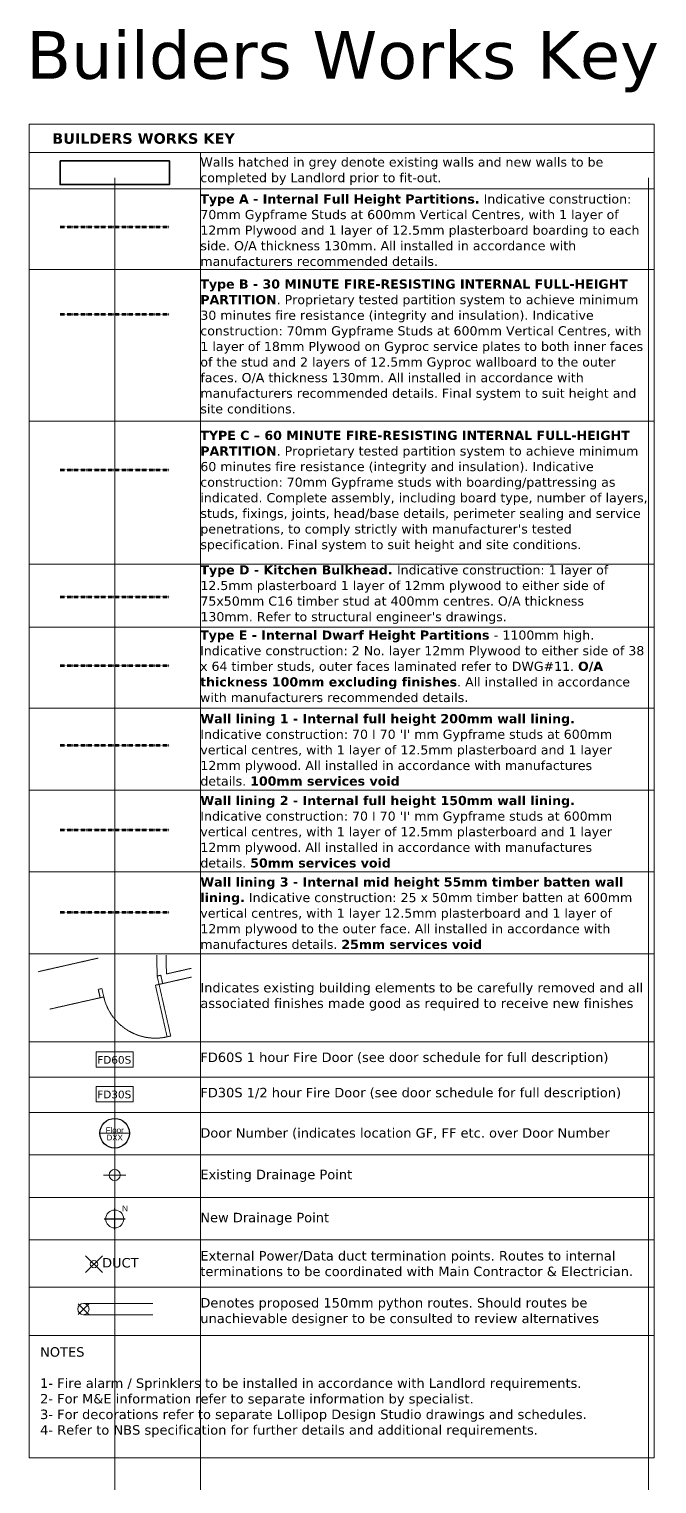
# Model space of a CAD drawing. Header units: millimetres. Extents: x -159872 to 386485, y -250577 to 158966.
# Drawn here: x -99705 to -91287, y 342 to 19853 of the extents above; entities that cross this region are included whole.
import ezdxf

# ---------------------------------------------------------------- set-up
doc = ezdxf.new("R2010")
doc.units = ezdxf.units.MM
doc.header["$PDMODE"] = 1
doc.header["$PDSIZE"] = -2
doc.linetypes.add('DASHED2', pattern=[9.525, 6.35, -3.175])
doc.linetypes.add('ISO-10 Dashed Dotted', pattern=[4.699, 3.048, -0.762, 0.127, -0.762])
for name, color, linetype, lineweight in [('LDS-construction-lines', 6, 'Continuous', 9), ('LDS-demolition', 253, 'DASHED2', 9), ('LDS-fire precautions-doors', 1, 'Continuous', 13), ('LDS-python-ducts', 5, 'Continuous', 18), ('LDS-services-drainage', 17, 'Continuous', 18), ('LDS-services-electrical', 1, 'Continuous', 13), ('LDS-struct-new-walls', 6, 'Continuous', 35), ('LDS-text-1-50', 7, 'Continuous', 9), ('LDS-vport', 100, 'Continuous', 18), ('None', 7, 'Continuous', 5)]:
    doc.layers.add(name, color=color, linetype=linetype, lineweight=lineweight)
doc.styles.add('Arial', font='Arial.ttf')
doc.styles.add('Verdana', font='Verdana.ttf')
doc.styles.add('Verdana (bold)', font='Verdana Bold.ttf')
doc.styles.add('Verdana-Bold', font='')
doc.styles.get('Verdana-Bold').set_extended_font_data('Verdana-Bold')

# ---------------------------------------------------------------- blocks, each defined once
blk = doc.blocks.new('Group-52')
at = {"layer": 'LDS-fire precautions-doors', "color": 7, "linetype": 'Continuous', "lineweight": 18, "transparency": 33554687, "flags": 128}
blk.add_lwpolyline([(-159479, 42130), (-158982, 42130), (-158982, 41925), (-159479, 41925)], close=True, dxfattribs=at)
at = {"layer": 'LDS-fire precautions-doors', "color": 7, "transparency": 33554687, "insert": (-159465, 42074), "char_height": 102.3, "attachment_point": 1, "line_spacing_factor": 1.00504, "style": 'Verdana'}
blk.add_mtext('FD30S', dxfattribs=at)
blk = doc.blocks.new('Group-53')
at = {"layer": 'LDS-fire precautions-doors', "color": 7, "linetype": 'Continuous', "lineweight": 18, "transparency": 33554687, "flags": 128}
blk.add_lwpolyline([(-159479, 42594), (-158982, 42594), (-158982, 42390), (-159479, 42390)], close=True, dxfattribs=at)
at = {"layer": 'LDS-fire precautions-doors', "color": 7, "transparency": 33554687, "insert": (-159465, 42538), "char_height": 102.3, "attachment_point": 1, "line_spacing_factor": 1.00504, "style": 'Verdana'}
blk.add_mtext('FD60S', dxfattribs=at)
blk = doc.blocks.new('Group-54')
at = {"layer": 'None', "color": 7, "linetype": 'Continuous', "lineweight": 18, "transparency": 33554687}
blk.add_line((198, 0), (-198, 0), dxfattribs=at)
at = {"layer": 'None', "color": 7, "linetype": 'Continuous', "lineweight": 25, "transparency": 33554687}
blk.add_circle((0, 0), 198, dxfattribs=at)
at = {"layer": 'None', "color": 7, "linetype": 'Continuous', "lineweight": 5, "transparency": 33554687}
blk.add_point((0, 0), dxfattribs=at)
at = {"layer": 'None', "color": 7, "transparency": 33554687, "char_height": 75.7, "line_spacing_factor": 0.960695, "style": 'Arial'}
for s, insert, attachment_point in [('Floor', (0, 3), 8), ('DXX', (0, -20), 2)]:
    blk.add_mtext(s, dxfattribs=dict(at, insert=insert, attachment_point=attachment_point))
blk = doc.blocks.new('Reference Marker')
at = {"layer": 'LDS-fire precautions-doors', "color": 7, "transparency": 33554687}
blk.add_blockref('Group-54', (0, 0), dxfattribs=at)
blk = doc.blocks.new('New Drainage SVP')
at = {"layer": 'LDS-text-1-50', "color": 5, "linetype": 'Continuous', "lineweight": 25, "transparency": 33554687}
for p, q in [((-19, -170), (-19, 110)), ((-159, -30), (121, -30))]:
    blk.add_line(p, q, dxfattribs=at)
at = {"layer": 'LDS-text-1-50', "color": 5, "linetype": 'Continuous', "lineweight": 18, "transparency": 33554687}
blk.add_line((-19, 90), (-19, -150), dxfattribs=at)
blk.add_circle((-19, -30), 120, dxfattribs=at)
blk.add_circle((-19, -30), 120, dxfattribs=at)
for start, end in [(0, 90), (180, 270)]:
    blk.add_arc((-19, -30), 120, start, end, dxfattribs=at)
at = {"layer": 'LDS-text-1-50', "color": 5, "transparency": 33554687, "insert": (81, 150), "char_height": 75.7, "attachment_point": 1, "line_spacing_factor": 0.963504, "style": 'Arial'}
blk.add_mtext('N', dxfattribs=at)
blk = doc.blocks.new('STACK')
at = {"layer": 'LDS-services-drainage'}
for q in [(-226, 0), (0, 226), (226, 0), (0, -226)]:
    blk.add_line((0, 0), q, dxfattribs=at)
blk.add_circle((0, 0), 112, dxfattribs=at)

msp = doc.modelspace()

# ---------------------------------------------------------------- linework, layer by layer
at = {"layer": 'LDS-construction-lines', "color": 7, "linetype": 'Continuous', "lineweight": 18, "transparency": 33554687}
for p, q in [((-97408.73459, 18197.67359), (-97408.73459, -14750)), ((-98556.80612, 17856.46783), (-98556.80612, -10897.44352)), ((-91400.51311, 17856.46783), (-91400.51311, -14715.33056))]:
    msp.add_line(p, q, dxfattribs=at)
at = {"layer": 'LDS-demolition', "lineweight": 18}
for p, q in [((-97987.74641, 7153.10324), (-97993.22204, 7433.74857)), ((-97863.29749, 7181.28597), (-97868.27081, 7436.18647)), ((-99582.04928, 7211.6836), (-98777.58453, 7393.86291)), ((-97863.29749, 7181.28597), (-97526.67224, 7257.51822)), ((-97987.74641, 7153.10324), (-97938.99097, 7164.14441)), ((-97987.74641, 7153.10324), (-97962.37927, 7041.0874)), ((-97913.62384, 7052.12857), (-97938.99097, 7164.14441)), ((-97913.62384, 7052.12857), (-97523.94587, 7140.37515)), ((-99427.48023, 6709.30024), (-98752.21739, 6862.22044)), ((-98752.21739, 6862.22044), (-98777.58453, 6974.23628))]:
    msp.add_line(p, q, dxfattribs=at)
at = {"layer": 'LDS-demolition', "lineweight": 18, "flags": 128}
for points in [[(-98011.13471, 7030.04623), (-97854.3501, 6337.71899), (-97805.59466, 6348.76016), (-97962.37927, 7041.0874), (-98011.13471, 7030.04623)], [(-97987.74641, 7153.10324), (-97962.37927, 7041.0874), (-97913.62384, 7052.12857), (-97938.99097, 7164.14441), (-97987.74641, 7153.10324)], [(-98777.58453, 6974.23628), (-98752.21739, 6862.22044), (-98703.46195, 6873.26161), (-98728.82909, 6985.27745), (-98777.58453, 6974.23628)]]:
    msp.add_lwpolyline(points, dxfattribs=at)
at = {"layer": 'LDS-demolition', "lineweight": 18}
msp.add_arc((-98011.13471, 7030.04623), 709.85803, 192.759994574, 282.75999459, dxfattribs=at)
at = {"layer": 'LDS-python-ducts', "lineweight": 18}
for p, q in [((-99047.32979, 2615.91023), (-98905.90843, 2757.33159)), ((-99047.32979, 2757.33159), (-98905.90843, 2615.91023))]:
    msp.add_line(p, q, dxfattribs=at)
at = {"layer": 'LDS-python-ducts', "linetype": 'DASHED2', "lineweight": 18}
for p, q in [((-98976.61911, 2761.62091), (-98044.52936, 2761.62091)), ((-98976.61911, 2611.62091), (-98044.52936, 2611.62091))]:
    msp.add_line(p, q, dxfattribs=at)
at = {"layer": 'LDS-python-ducts', "lineweight": 18}
msp.add_circle((-98976.61911, 2686.62091), 75, dxfattribs=at)
at = {"layer": 'LDS-services-electrical', "color": 7, "lineweight": 18}
for p, q in [((-98722.32525, 3175.25083), (-98947.60084, 3400.52643)), ((-98947.60084, 3175.25083), (-98722.32525, 3400.52643))]:
    msp.add_line(p, q, dxfattribs=at)
msp.add_circle((-98834.96305, 3288.57714), 50, dxfattribs=at)
at = {"layer": 'LDS-struct-new-walls', "color": 200, "linetype": 'ISO-10 Dashed Dotted', "lineweight": 140, "transparency": 33554687}
msp.add_line((-99289.06056, 17200.48875), (-97824.55169, 17200.48875), dxfattribs=at)
at = {"layer": 'LDS-struct-new-walls', "color": 4, "linetype": 'ISO-10 Dashed Dotted', "lineweight": 140, "transparency": 33554687}
msp.add_line((-99289.06056, 16030.69532), (-97824.55169, 16030.69532), dxfattribs=at)
at = {"layer": 'LDS-struct-new-walls', "color": 2, "linetype": 'ISO-10 Dashed Dotted', "lineweight": 140, "transparency": 33554687}
msp.add_line((-99289.06056, 13942.97028), (-97824.55169, 13942.97028), dxfattribs=at)
at = {"layer": 'LDS-struct-new-walls', "color": 185, "linetype": 'ISO-10 Dashed Dotted', "lineweight": 140, "transparency": 33554687}
msp.add_line((-99289.06056, 12241.13789), (-97824.55169, 12241.13789), dxfattribs=at)
at = {"layer": 'LDS-struct-new-walls', "color": 30, "linetype": 'ISO-10 Dashed Dotted', "lineweight": 140, "transparency": 33554687}
msp.add_line((-99289.06056, 11316.79395), (-97824.55169, 11316.79395), dxfattribs=at)
at = {"layer": 'LDS-struct-new-walls', "color": 5, "linetype": 'ISO-10 Dashed Dotted', "lineweight": 140, "transparency": 33554687}
msp.add_line((-99289.06056, 10247.9794), (-97824.55169, 10247.9794), dxfattribs=at)
at = {"layer": 'LDS-struct-new-walls', "color": 3, "linetype": 'ISO-10 Dashed Dotted', "lineweight": 140, "transparency": 33554687}
msp.add_line((-99289.06056, 9114.38498), (-97824.55169, 9114.38498), dxfattribs=at)
at = {"layer": 'LDS-struct-new-walls', "color": 97, "linetype": 'ISO-10 Dashed Dotted', "lineweight": 140, "transparency": 33554687}
msp.add_line((-99289.06056, 8007.83418), (-97824.55169, 8007.83418), dxfattribs=at)
at = {"layer": 'LDS-struct-new-walls', "color": 200, "linetype": 'Continuous', "lineweight": 35, "flags": 128}
msp.add_lwpolyline([(-99289.06056, 18084.50039), (-97824.43646, 18084.50039), (-97824.43646, 17767.43783), (-99289.06056, 17767.43783)], close=True, dxfattribs=at)
at = {"layer": 'LDS-text-1-50', "color": 7, "lineweight": 18}
for p, q in [((-99704.87765, 18580), (-99704.87765, 691.49213)), ((-99704.87765, 18580), (-91324.34189, 18580)), ((-91324.34189, 18580), (-91324.34189, 691.49213)), ((-99704.87765, 18197.67359), (-91324.34189, 18197.67359)), ((-99704.87765, 17710.30025), (-91324.34189, 17710.30025)), ((-99704.87765, 16627.3677), (-91324.34189, 16627.3677)), ((-99704.87765, 14593.09173), (-91324.34189, 14593.09173)), ((-99704.87765, 12679.40441), (-91324.34189, 12679.40441)), ((-99704.87765, 11830.0827), (-91324.34189, 11830.0827)), ((-99704.87765, 10745.86434), (-91324.34189, 10745.86434)), ((-99704.87765, 10745.86434), (-91324.34189, 10745.86434)), ((-99704.87765, 10745.86434), (-91324.34189, 10745.86434)), ((-99704.87765, 9647.91511), (-91324.34189, 9647.91511)), ((-99704.87765, 8549.96587), (-91324.34189, 8549.96587)), ((-99704.87765, 7452.01664), (-91324.34189, 7452.01664)), ((-99704.87765, 6270.10206), (-91324.34189, 6270.10206)), ((-99704.87765, 5796.55119), (-91324.34189, 5796.55119)), ((-99704.87765, 5323.00031), (-91324.34189, 5323.00031)), ((-99704.87765, 4754.02865), (-91324.34189, 4754.02865)), ((-99704.87765, 4185.05699), (-91324.34189, 4185.05699)), ((-99704.87765, 3616.08533), (-91324.34189, 3616.08533)), ((-99704.87765, 3616.08533), (-91324.34189, 3616.08533)), ((-99704.87765, 3616.08533), (-91324.34189, 3616.08533)), ((-99704.87765, 2978.86931), (-91324.34189, 2978.86931)), ((-99704.87765, 2333.90344), (-91324.34189, 2333.90344)), ((-99704.87765, 691.49213), (-91324.34189, 691.49213))]:
    msp.add_line(p, q, dxfattribs=at)
at = {"layer": 'LDS-vport', "color": 7, "linetype": 'Continuous', "lineweight": 18, "transparency": 33554687}
msp.add_line((-99704.87765, 5323.00031), (-97408.73459, 5323.00031), dxfattribs=at)
at = {"layer": 'LDS-vport', "color": 7, "linetype": 'Continuous', "lineweight": 18, "transparency": 33554687, "flags": 128}
msp.add_lwpolyline([(-99704.87765, 18580), (-91324.34189, 18580), (-91324.34189, 691.49213), (-99704.87765, 691.49213)], close=True, dxfattribs=at)

# ---------------------------------------------------------------- block references
at = {"layer": 'LDS-fire precautions-doors', "color": 7, "transparency": 33554687}
for name, p in [('Group-53', (60673.51323, -36457.51522)), ('Group-52', (60673.51323, -36457.51522)), ('Reference Marker', (-98556.80612, 5045))]:
    msp.add_blockref(name, p, dxfattribs=at)
at = {"layer": 'LDS-services-drainage', "xscale": -0.6666666666666666, "yscale": 0.6666666666666666, "rotation": 270}
msp.add_blockref('STACK', (-98556.80612, 4484.37598), dxfattribs=at)
at = {"layer": 'LDS-services-drainage', "color": 7, "transparency": 33554687}
msp.add_blockref('New Drainage SVP', (-98537.74698, 3925.4743), dxfattribs=at)

# ---------------------------------------------------------------- texts
at = {"layer": 'LDS-services-electrical', "color": 7, "insert": (-98726.73277, 3306.63466), "char_height": 127.05292, "width": 669.6428571, "attachment_point": 4, "line_spacing_factor": 0.987793, "style": 'Verdana'}
msp.add_mtext('DUCT', dxfattribs=at)
at = {"layer": 'LDS-text-1-50', "color": 7, "transparency": 33554687, "insert": (-99743.34401, 19826.36333), "char_height": 639.6393953, "attachment_point": 1, "line_spacing_factor": 1.009027, "style": 'Verdana'}
msp.add_mtext('Builders Works Key', dxfattribs=at)
at = {"layer": 'LDS-text-1-50', "color": 7, "insert": (-99394.89476, 18384.69261), "char_height": 140.720667, "attachment_point": 4, "line_spacing_factor": 0.891852, "style": 'Verdana (bold)'}
msp.add_mtext('BUILDERS WORKS KEY', dxfattribs=at)
at = {"layer": 'LDS-text-1-50', "color": 7, "attachment_point": 4, "style": 'Verdana'}
for s, insert, char_height, width, line_spacing_factor in [('Walls hatched in grey denote existing walls and new walls to be completed by Landlord prior to fit-out.', (-97408.73459, 17948.00614), 122.81076389, 6008.2214862, 1.021914), ('Indicates existing building elements to be carefully removed and all associated finishes made good as required to receive new finishes', (-97408.73459, 6874.72918), 127.05291971, 6008.2214862, 0.987793), ('FD60S 1 hour Fire Door (see door schedule for full description)', (-97408.73459, 6045.73439), 127.0529197, 6008.2214862, 0.987793), ('FD30S 1/2 hour Fire Door (see door schedule for full description)', (-97408.73459, 5572.18352), 127.0529197, 6008.2214862, 0.987793), ('Door Number (indicates location GF, FF etc. over Door Number', (-97408.73459, 5037.95873), 127.0529197, 6008.2214862, 0.987793), ('Existing Drainage Point', (-97408.73459, 4473.75194), 127.0529197, 6008.2214862, 0.987793), ('New Drainage Point', (-97408.73459, 3896.36204), 127.0529197, 6008.2214862, 0.987793), ('External Power/Data duct termination points. Routes to internal terminations to be coordinated with Main Contractor & Electrician.', (-97408.73459, 3295.7675), 127.05291971, 6008.2214862, 0.987793), ('Denotes proposed 150mm python routes. Should routes be unachievable designer to be consulted to review alternatives', (-97408.73459, 2648.42289), 127.05291971, 6008.2214862, 0.987793), ('NOTES\\P\\P1- Fire alarm / Sprinklers to be installed in accordance with Landlord requirements.\\P2- For M&E information refer to separate information by specialist.\\P3- For decorations refer to separate Lollipop Design Studio drawings and schedules.\\P4- Refer to NBS specification for further details and additional requirements.', (-99557.57948, 1570.58944), 127.0529197, 8157.066367, 0.987793)]:
    msp.add_mtext(s, dxfattribs=dict(at, insert=insert, char_height=char_height, width=width, line_spacing_factor=line_spacing_factor))
at = {"layer": 'LDS-text-1-50', "color": 178, "char_height": 122.81076389, "attachment_point": 4, "line_spacing_factor": 1.021914}
for s, insert, width, style in [('Type A - Internal Full Height Partitions.{\\fVerdana|b0|i0|c0|p0; Indicative construction: 70mm Gypframe Studs at 600mm Vertical Centres, with 1 layer of 12mm Plywood and 1 layer of 12.5mm plasterboard boarding to each side. O/A thickness 130mm. All installed in accordance with manufacturers recommended details.}', (-97408.73459, 17155.91314), 6008.2214862, 'Verdana (bold)'), ('Type B - {\\fVerdana|b1|i0|c0|p0;30 MINUTE FIRE-RESISTING INTERNAL FULL-HEIGHT PARTITION}{\\fVerdana|b0|i0|c0|p0;. Proprietary tested partition system to achieve minimum 30 minutes fire resistance (integrity and insulation). Indicative construction:}{\\fVerdana|b0|i0|c0|p0; 70mm Gypframe Studs at 600mm Vertical Centres, with 1 layer of 18mm Plywood on Gyproc service plates to both inner faces of the stud and 2 layers of 12.5mm Gyproc wallboard to the outer faces. O/A thickness 130mm. All installed in accordance with manufacturers recommended details. }{\\fVerdana|b0|i0|c0|p0;Final system to suit height and site conditions.}', (-97408.73459, 15596.32222), 6008.2214862, 'Verdana-Bold'), ("TYPE C – 60 MINUTE FIRE-RESISTING INTERNAL FULL-HEIGHT PARTITION{\\fVerdana|b0|i0|c0|p0;. Proprietary tested partition system to achieve minimum 60 minutes fire resistance (integrity and insulation). Indicative construction: 70mm Gypframe studs with boarding/pattressing as indicated. Complete assembly, including board type, number of layers, studs, fixings, joints, head/base details, perimeter sealing and service penetrations, to comply strictly with manufacturer's tested specification. Final system to suit height and site conditions.}", (-97408.73459, 13654.8071), 6008.2214862, 'Verdana (bold)'), ("Type D - Kitchen Bulkhead. {\\fVerdana|b0|i0|c0|p0;Indicative construction: 1 layer of 12.5mm plasterboard 1 layer of 12mm plywood to either side of 75x50mm C16 timber stud at 400mm centres. O/A thickness 130mm. }{\\fVerdana|b0|i0|c0|p0;\\C1;Refer to structural engineer's drawings.}", (-97408.26633, 12269.35857), 5762.0659913, 'Verdana (bold)'), ('Type E - Internal Dwarf Height Partitions {\\fVerdana|b0|i0|c0|p0;- 1100mm high. Indicative construction: 2 No. layer 12mm Plywood to either side of 38 x 64 timber studs, outer faces laminated refer to DWG#11. }O/A thickness 100mm excluding finishes{\\fVerdana|b0|i0|c0|p0;. All installed in accordance with manufacturers recommended details.}', (-97412.22048, 11306.52436), 6008.2214862, 'Verdana (bold)'), ("Wall lining 1 - Internal full height 200mm wall lining.{\\fVerdana|b0|i0|c0|p0; Indicative construction: 70 I 70 'I' mm Gypframe studs at 600mm vertical centres, with 1 layer of 12.5mm plasterboard and 1 layer 12mm plywood. All installed in accordance with manufactures details. }100mm services void", (-97408.73459, 10185.56118), 5865.895468, 'Verdana (bold)'), ("Wall lining 2 - Internal full height 150mm wall lining.{\\fVerdana|b0|i0|c0|p0; Indicative construction: 70 I 70 'I' mm Gypframe studs at 600mm vertical centres, with 1 layer of 12.5mm plasterboard and 1 layer 12mm plywood. All installed in accordance with manufactures details. }50mm services void", (-97408.73459, 9087.61195), 5865.895468, 'Verdana (bold)'), ('Wall lining 3 - Internal mid height 55mm timber batten wall lining.{\\fVerdana|b0|i0|c0|p0; Indicative construction: 25 x 50mm timber batten at 600mm vertical centres, with 1 layer 12.5mm plasterboard and 1 layer of 12mm plywood to the outer face. All installed in accordance with manufactures details. }25mm services void', (-97408.73459, 7995.65067), 5865.895468, 'Verdana (bold)')]:
    msp.add_mtext(s, dxfattribs=dict(at, insert=insert, width=width, style=style))

doc.saveas('drawing.dxf')
